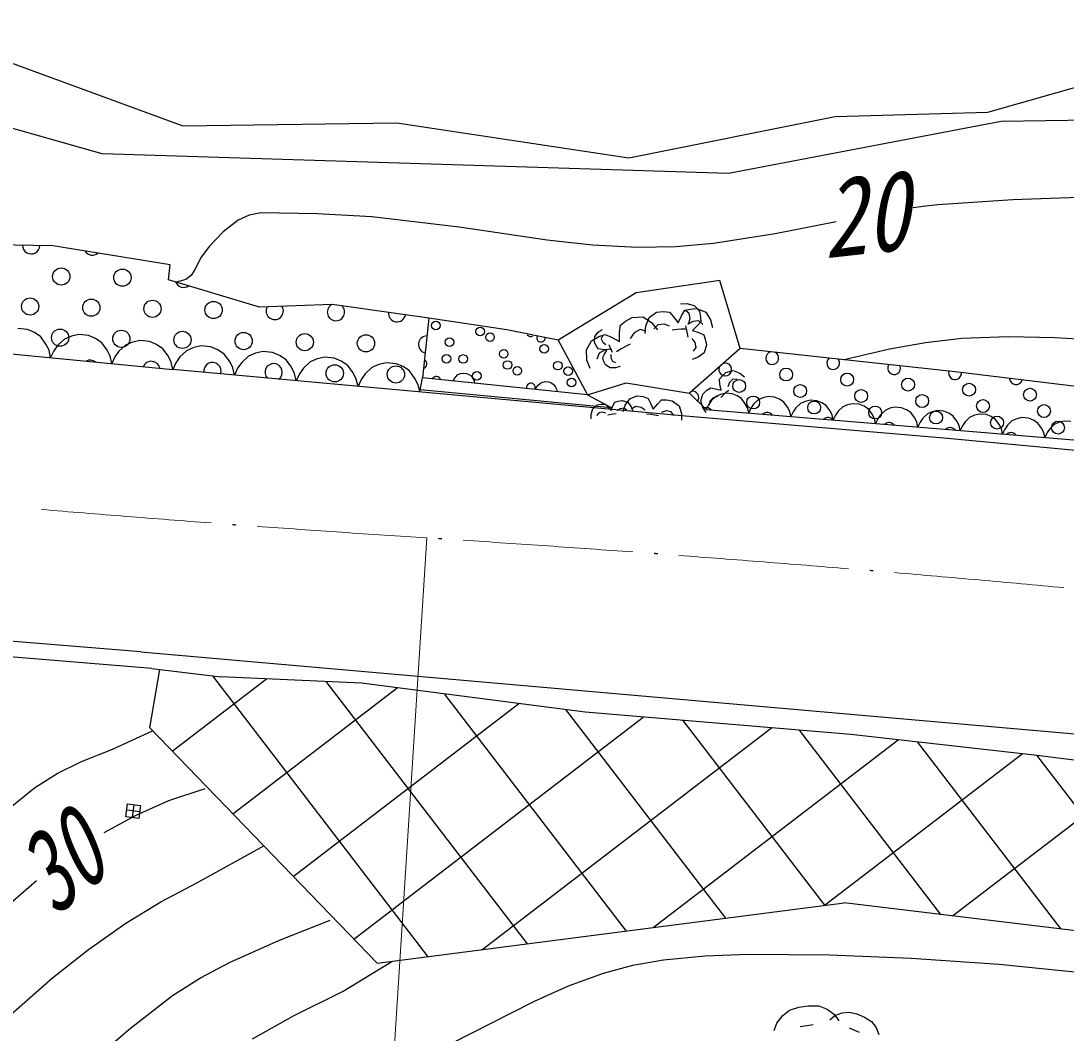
# Model space of a CAD drawing. Units: millimetres, scale not verified. Extents: x 40000 to 680000, y 20000 to 380000.
# Drawn here: x 82321 to 106486, y 280314 to 303728 of the extents above; entities that cross this region are included whole.
import ezdxf
from ezdxf.enums import TextEntityAlignment as Align

# ---------------------------------------------------------------- set-up
doc = ezdxf.new("R2010")
doc.units = ezdxf.units.MM
doc.header["$LTSCALE"] = 1000
doc.linetypes.add('CHAIN', pattern=[18.5, 12, -1.5, 3.5, -1.5])
doc.layers.add('M-BGD', color=7, linetype='Continuous', lineweight=25)
doc.layers.add('M-BMK', color=2, linetype='CHAIN', lineweight=13)
doc.styles.add('ＭＳ ゴシック', font='')
doc.styles.get('ＭＳ ゴシック').set_extended_font_data('MS Gothic')

msp = doc.modelspace()

# ---------------------------------------------------------------- linework, layer by layer
at = {"layer": 'M-BGD'}
for p, q in [((79451, 303728), (86063, 301302)), ((84201, 300652), (77424, 302571)), ((104679, 301620), (107556, 302436)), ((101145, 301514), (104679, 301620)), ((86063, 301302), (91009, 301370)), ((91009, 301370), (96373, 300561)), ((96373, 300561), (101145, 301514)), ((104986, 301402), (98684, 300196)), ((108564, 301448), (104986, 301402)), ((98684, 300196), (84201, 300652)), ((106989, 299650), (105253, 299592)), ((103240, 299440), (102952, 299404)), ((103518, 299475), (103240, 299440)), ((105253, 299592), (103518, 299475)), ((87601, 299231), (87343, 299117)), ((87870, 299285), (87601, 299231)), ((89173, 299268), (87870, 299285)), ((90435, 299193), (89173, 299268)), ((92453, 298956), (90435, 299193)), ((87343, 299117), (86997, 298845)), ((94488, 298655), (92453, 298956)), ((101173, 299081), (99760, 298801)), ((86997, 298845), (86681, 298519)), ((99760, 298801), (98336, 298581)), ((76826, 298673), (83010, 298529)), ((85770, 298086), (83010, 298529)), ((86681, 298519), (86489, 298266)), ((95534, 298539), (94488, 298655)), ((96579, 298484), (95534, 298539)), ((97463, 298502), (96579, 298484)), ((98336, 298581), (97463, 298502)), ((86489, 298266), (86342, 297974)), ((85731, 297741), (85770, 298086)), ((86342, 297974), (86260, 297841)), ((87836, 297107), (85731, 297741)), ((86026, 297713), (85913, 297686)), ((86131, 297749), (86026, 297713)), ((86260, 297841), (86131, 297749)), ((98482, 297726), (96549, 297441)), ((98952, 296153), (98482, 297726)), ((96549, 297441), (94740, 296345)), ((89517, 297167), (87836, 297107)), ((91755, 296852), (89517, 297167)), ((96845, 296864), (97013, 296988)), ((97013, 296988), (97180, 297004)), ((97180, 297004), (97314, 296989)), ((97314, 296989), (97410, 296884)), ((97569, 297186), (97719, 297193)), ((97596, 296905), (97674, 297034)), ((97674, 297034), (97796, 297061)), ((97768, 296960), (97683, 297027)), ((97719, 297193), (97887, 297147)), ((97796, 297061), (97951, 297075)), ((97887, 297147), (98009, 297017)), ((97951, 297075), (98158, 296992)), ((98009, 297017), (98037, 296878)), ((98158, 296992), (98265, 296810)), ((91755, 296852), (91607, 295469)), ((93552, 296580), (91755, 296852)), ((96183, 296693), (96298, 296781)), ((96298, 296781), (96454, 296870)), ((96454, 296870), (96711, 296884)), ((96711, 296884), (96910, 296744)), ((96768, 296673), (96845, 296864)), ((96910, 296744), (97039, 296585)), ((97410, 296884), (97517, 296742)), ((97517, 296742), (97596, 296905)), ((97854, 296777), (97735, 296707)), ((97764, 296734), (97792, 296841)), ((97792, 296841), (97768, 296960)), ((97993, 296789), (97854, 296777)), ((98038, 296764), (97959, 296673)), ((98087, 296708), (97993, 296789)), ((98037, 296878), (98038, 296764)), ((98265, 296810), (98308, 296639)), ((76533, 296575), (85832, 295663)), ((82471, 296591), (82252, 296613)), ((82632, 296522), (82471, 296591)), ((82778, 296422), (82632, 296522)), ((94740, 296345), (93552, 296580)), ((95588, 296426), (95669, 296526)), ((95669, 296526), (95758, 296588)), ((96159, 296312), (96163, 296521)), ((96163, 296521), (96183, 296693)), ((96496, 296511), (96405, 296380)), ((96636, 296591), (96496, 296511)), ((96773, 296551), (96636, 296591)), ((96757, 296496), (96768, 296673)), ((97048, 296698), (96958, 296608)), ((97191, 296712), (97048, 296698)), ((97313, 296664), (97191, 296712)), ((97503, 296592), (97376, 296576)), ((97585, 296599), (97503, 296592)), ((97690, 296601), (97585, 296599)), ((97721, 296567), (97696, 296673)), ((97735, 296499), (97721, 296567)), ((97959, 296673), (97849, 296569)), ((97849, 296569), (97994, 296519)), ((97994, 296519), (98110, 296465)), ((82901, 296253), (82778, 296422)), ((83329, 296368), (83176, 296227)), ((83492, 296438), (83329, 296368)), ((83663, 296474), (83492, 296438)), ((83882, 296453), (83663, 296474)), ((84043, 296384), (83882, 296453)), ((84190, 296284), (84043, 296384)), ((84312, 296115), (84190, 296284)), ((84904, 296299), (84740, 296230)), ((85075, 296336), (84904, 296299)), ((85294, 296315), (85075, 296336)), ((85454, 296245), (85294, 296315)), ((94740, 296345), (95422, 295075)), ((95396, 296116), (95512, 296328)), ((95512, 296328), (95680, 296424)), ((95586, 296290), (95588, 296426)), ((95627, 296205), (95586, 296290)), ((95680, 296424), (95828, 296473)), ((95766, 296446), (95739, 296376)), ((95739, 296376), (95777, 296299)), ((95777, 296299), (95842, 296246)), ((95828, 296473), (95978, 296410)), ((95978, 296410), (96159, 296312)), ((97747, 296410), (97735, 296499)), ((97910, 296289), (97840, 296382)), ((97934, 296173), (97910, 296289)), ((98110, 296465), (98144, 296364)), ((98144, 296364), (98171, 296235)), ((103234, 296285), (102402, 296132)), ((104075, 296378), (103234, 296285)), ((105152, 296419), (104075, 296378)), ((106222, 296399), (105152, 296419)), ((107708, 296308), (106222, 296399)), ((82972, 296108), (82901, 296253)), ((83009, 295940), (82972, 296108)), ((83081, 296097), (83009, 295940)), ((83176, 296227), (83081, 296097)), ((84383, 295969), (84312, 296115)), ((84587, 296088), (84493, 295959)), ((84740, 296230), (84587, 296088)), ((85601, 296146), (85454, 296245)), ((85724, 295977), (85601, 296146)), ((86152, 296098), (85999, 295954)), ((86317, 296170), (86152, 296098)), ((86490, 296208), (86317, 296170)), ((86711, 296188), (86490, 296208)), ((86874, 296119), (86711, 296188)), ((87023, 296019), (86874, 296119)), ((87148, 295850), (87023, 296019)), ((87745, 296040), (87580, 295969)), ((87917, 296078), (87745, 296040)), ((88138, 296058), (87917, 296078)), ((88301, 295989), (88138, 296058)), ((95408, 295879), (95396, 296116)), ((95669, 296140), (95627, 296205)), ((95688, 296040), (95638, 295902)), ((95759, 296124), (95669, 296140)), ((95832, 296123), (95688, 296040)), ((95869, 296114), (95759, 296124)), ((95772, 295945), (95811, 296022)), ((95811, 296022), (95869, 296114)), ((95983, 296132), (95832, 296123)), ((95912, 296243), (95936, 296183)), ((95936, 296183), (95958, 296138)), ((95958, 296138), (95994, 296069)), ((96217, 296148), (96091, 296070)), ((96299, 296195), (96217, 296148)), ((96408, 296248), (96299, 296195)), ((98952, 296153), (97777, 295118)), ((97875, 296086), (97934, 296173)), ((98121, 296053), (97978, 295946)), ((98171, 296235), (98121, 296053)), ((103920, 295607), (98952, 296153)), ((102402, 296132), (101876, 296014)), ((84420, 295802), (84383, 295969)), ((84493, 295959), (84420, 295802)), ((85795, 295831), (85724, 295977)), ((85832, 295663), (85795, 295831)), ((85904, 295822), (85832, 295663)), ((85999, 295954), (85904, 295822)), ((87221, 295703), (87148, 295850)), ((87426, 295824), (87331, 295693)), ((87580, 295969), (87426, 295824)), ((88451, 295890), (88301, 295989)), ((88575, 295720), (88451, 295890)), ((89007, 295839), (88854, 295695)), ((89172, 295910), (89007, 295839)), ((89345, 295949), (89172, 295910)), ((89566, 295928), (89345, 295949)), ((89729, 295860), (89566, 295928)), ((89878, 295760), (89729, 295860)), ((90600, 295780), (90435, 295709)), ((90772, 295819), (90600, 295780)), ((90994, 295799), (90772, 295819)), ((91156, 295730), (90994, 295799)), ((95482, 295688), (95408, 295879)), ((95792, 295865), (95772, 295945)), ((95837, 295773), (95792, 295865)), ((95958, 296014), (95957, 295935)), ((95957, 295935), (95995, 295856)), ((95995, 295856), (96066, 295824)), ((97978, 295946), (97837, 295893)), ((101876, 296014), (101351, 295890)), ((97683, 294586), (85832, 295663)), ((87259, 295534), (87221, 295703)), ((87331, 295693), (87259, 295534)), ((88648, 295573), (88575, 295720)), ((88687, 295404), (88648, 295573)), ((88759, 295563), (88687, 295404)), ((88854, 295695), (88759, 295563)), ((90003, 295590), (89878, 295760)), ((90076, 295443), (90003, 295590)), ((90281, 295565), (90187, 295433)), ((90435, 295709), (90281, 295565)), ((91306, 295630), (91156, 295730)), ((91431, 295460), (91306, 295630)), ((92373, 295497), (92426, 295547)), ((92426, 295547), (92484, 295571)), ((92484, 295571), (92544, 295582)), ((92544, 295582), (92621, 295574)), ((92621, 295574), (92678, 295551)), ((92678, 295551), (92729, 295515)), ((95945, 295704), (95837, 295773)), ((96070, 295702), (95945, 295704)), ((96173, 295734), (96070, 295702)), ((98533, 295513), (98622, 295595)), ((98622, 295595), (98788, 295643)), ((98788, 295643), (98940, 295582)), ((98940, 295582), (99048, 295497)), ((111447, 294705), (103920, 295607)), ((90115, 295274), (90076, 295443)), ((90187, 295433), (90115, 295274)), ((91504, 295313), (91431, 295460)), ((91542, 295144), (91504, 295313)), ((91542, 295144), (91607, 295469)), ((95422, 295075), (91607, 295469)), ((92312, 295396), (92338, 295452)), ((92338, 295452), (92373, 295497)), ((92729, 295515), (92772, 295456)), ((92772, 295456), (92797, 295404)), ((92797, 295404), (92810, 295345)), ((94245, 295255), (94280, 295300)), ((94280, 295300), (94333, 295350)), ((94333, 295350), (94391, 295374)), ((94391, 295374), (94451, 295385)), ((94451, 295385), (94528, 295377)), ((94528, 295377), (94585, 295354)), ((94585, 295354), (94636, 295318)), ((94636, 295318), (94679, 295259)), ((95422, 295075), (96318, 295353)), ((96318, 295353), (97777, 295118)), ((98471, 295438), (98533, 295513)), ((98484, 295322), (98471, 295438)), ((98513, 295185), (98484, 295322)), ((98703, 295366), (98663, 295267)), ((98783, 295440), (98703, 295366)), ((98879, 295435), (98783, 295440)), ((91553, 295199), (95971, 294786)), ((94219, 295199), (94245, 295255)), ((94679, 295259), (94704, 295207)), ((94704, 295207), (94717, 295148)), ((95422, 295075), (95971, 294786)), ((96396, 294987), (96565, 295058)), ((96565, 295058), (96710, 295037)), ((97777, 295118), (98168, 294739)), ((98043, 294940), (98087, 295097)), ((98087, 295097), (98182, 295186)), ((98182, 295186), (98271, 295240)), ((98271, 295240), (98380, 295221)), ((98380, 295221), (98513, 295185)), ((98498, 295089), (98385, 295039)), ((98616, 295116), (98498, 295089)), ((98576, 295086), (98505, 295016)), ((98622, 295129), (98576, 295086)), ((98767, 295104), (98616, 295116)), ((98686, 295181), (98622, 295129)), ((98879, 295057), (98767, 295104)), ((98982, 294990), (98879, 295057)), ((95543, 294757), (95641, 294844)), ((95641, 294844), (95745, 294863)), ((95745, 294863), (95829, 294860)), ((95829, 294860), (95895, 294800)), ((95969, 294717), (96010, 294824)), ((96010, 294824), (96051, 294908)), ((96051, 294908), (96126, 294931)), ((96126, 294931), (96222, 294949)), ((96222, 294949), (96356, 294909)), ((96246, 294692), (96292, 294840)), ((96292, 294840), (96396, 294987)), ((96356, 294909), (96433, 294801)), ((96710, 295037), (96821, 294997)), ((96821, 294997), (96881, 294888)), ((96881, 294888), (96942, 294745)), ((96942, 294745), (97043, 294868)), ((97043, 294868), (97135, 294961)), ((97135, 294961), (97245, 294959)), ((97245, 294959), (97380, 294939)), ((97380, 294939), (97539, 294827)), ((97539, 294827), (97592, 294650)), ((98086, 294787), (98043, 294940)), ((98217, 294849), (98168, 294739)), ((98281, 294939), (98217, 294849)), ((98246, 294935), (98234, 294838)), ((98327, 295012), (98246, 294935)), ((98385, 295039), (98281, 294939)), ((98425, 295040), (98327, 295012)), ((99069, 294874), (98982, 294990)), ((99119, 294774), (99069, 294874)), ((99259, 294859), (99195, 294768)), ((99364, 294959), (99259, 294859)), ((99476, 295008), (99364, 294959)), ((99594, 295036), (99476, 295008)), ((99746, 295023), (99594, 295036)), ((99858, 294977), (99746, 295023)), ((99960, 294909), (99858, 294977)), ((100047, 294794), (99960, 294909)), ((100342, 294878), (100238, 294778)), ((100455, 294928), (100342, 294878)), ((100573, 294955), (100455, 294928)), ((100724, 294943), (100573, 294955)), ((100836, 294896), (100724, 294943)), ((100939, 294829), (100836, 294896)), ((101026, 294713), (100939, 294829)), ((101433, 294847), (101321, 294797)), ((101551, 294874), (101433, 294847)), ((101703, 294862), (101551, 294874)), ((101815, 294816), (101703, 294862)), ((101917, 294748), (101815, 294816)), ((95506, 294634), (95543, 294757)), ((95509, 294522), (95506, 294634)), ((95679, 294665), (95628, 294604)), ((95768, 294681), (95679, 294665)), ((95846, 294658), (95768, 294681)), ((95969, 294623), (95890, 294606)), ((95895, 294800), (95969, 294717)), ((96019, 294632), (95969, 294623)), ((96085, 294639), (96019, 294632)), ((96178, 294757), (96107, 294707)), ((96264, 294773), (96178, 294757)), ((96327, 294727), (96264, 294773)), ((96433, 294801), (96469, 294696)), ((96535, 294805), (96440, 294746)), ((96659, 294787), (96535, 294805)), ((96753, 294721), (96659, 294787)), ((96900, 294621), (96788, 294634)), ((96971, 294610), (96900, 294621)), ((97061, 294590), (96971, 294610)), ((97236, 294706), (97120, 294671)), ((97357, 294688), (97236, 294706)), ((97420, 294600), (97357, 294688)), ((97592, 294650), (97593, 294495)), ((103659, 294074), (97683, 294586)), ((98164, 294673), (98086, 294787)), ((98168, 294739), (113824, 293450)), ((99147, 294659), (99119, 294774)), ((99195, 294768), (99147, 294659)), ((100098, 294694), (100047, 294794)), ((100125, 294578), (100098, 294694)), ((100174, 294687), (100125, 294578)), ((100238, 294778), (100174, 294687)), ((101076, 294613), (101026, 294713)), ((101104, 294498), (101076, 294613)), ((101152, 294607), (101104, 294498)), ((101216, 294698), (101152, 294607)), ((101321, 294797), (101216, 294698)), ((102004, 294633), (101917, 294748)), ((102055, 294533), (102004, 294633)), ((102195, 294617), (102131, 294526)), ((102299, 294717), (102195, 294617)), ((102412, 294767), (102299, 294717)), ((102530, 294794), (102412, 294767)), ((102681, 294781), (102530, 294794)), ((102793, 294735), (102681, 294781)), ((102896, 294668), (102793, 294735)), ((102982, 294552), (102896, 294668)), ((103278, 294636), (103173, 294537)), ((103390, 294686), (103278, 294636)), ((103508, 294713), (103390, 294686)), ((103660, 294701), (103508, 294713)), ((103772, 294655), (103660, 294701)), ((103874, 294587), (103772, 294655)), ((103961, 294472), (103874, 294587)), ((104368, 294606), (104256, 294556)), ((104486, 294633), (104368, 294606)), ((104638, 294620), (104486, 294633)), ((104750, 294574), (104638, 294620)), ((104853, 294507), (104750, 294574)), ((102082, 294417), (102055, 294533)), ((102131, 294526), (102082, 294417)), ((103033, 294452), (102982, 294552)), ((103061, 294336), (103033, 294452)), ((103109, 294446), (103061, 294336)), ((103173, 294537), (103109, 294446)), ((104012, 294371), (103961, 294472)), ((104039, 294256), (104012, 294371)), ((104088, 294365), (104039, 294256)), ((104152, 294456), (104088, 294365)), ((104256, 294556), (104152, 294456)), ((104939, 294391), (104853, 294507)), ((104990, 294291), (104939, 294391)), ((105130, 294375), (105066, 294285)), ((105235, 294475), (105130, 294375)), ((105347, 294525), (105235, 294475)), ((105465, 294552), (105347, 294525)), ((105617, 294540), (105465, 294552)), ((105729, 294494), (105617, 294540)), ((105831, 294426), (105729, 294494)), ((105918, 294311), (105831, 294426)), ((106213, 294395), (106109, 294295)), ((106325, 294445), (106213, 294395)), ((106443, 294472), (106325, 294445)), ((106595, 294459), (106443, 294472)), ((105018, 294175), (104990, 294291)), ((105066, 294285), (105018, 294175)), ((105969, 294210), (105918, 294311)), ((105996, 294095), (105969, 294210)), ((106045, 294204), (105996, 294095)), ((106109, 294295), (106045, 294204)), ((118583, 292684), (103659, 294074)), ((85090, 289137), (80910, 289474)), ((85346, 288750), (80952, 289112)), ((85090, 289137), (109288, 287006)), ((85301, 287376), (85531, 288727)), ((85346, 288750), (86944, 288552)), ((86752, 288576), (91732, 282081)), ((90199, 288410), (86944, 288552)), ((85822, 286836), (88000, 288506)), ((87220, 285388), (91022, 288303)), ((89372, 288446), (94024, 282378)), ((95363, 287737), (90199, 288410)), ((92110, 288161), (96316, 282676)), ((88618, 283939), (93832, 287937)), ((90016, 282491), (96711, 287624)), ((94910, 287796), (98608, 282973)), ((101512, 287222), (95363, 287737)), ((90559, 281929), (85301, 287376)), ((92980, 282243), (99674, 287376)), ((97621, 287548), (100900, 283271)), ((100314, 287323), (103584, 283058)), ((84423, 286873), (85365, 287310)), ((96936, 282756), (102601, 287100)), ((105817, 286739), (101512, 287222)), ((83720, 286594), (84423, 286873)), ((103043, 287050), (106364, 282719)), ((100893, 283270), (105468, 286778)), ((105801, 286741), (109144, 282381)), ((110811, 286101), (105817, 286739)), ((83162, 286319), (83720, 286594)), ((103859, 283024), (108292, 286423)), ((82633, 285990), (83162, 286319)), ((81175, 284801), (82633, 285990)), ((85743, 285693), (86584, 285975)), ((84982, 285352), (85743, 285693)), ((84750, 285319), (84789, 285617)), ((85067, 285430), (84770, 285468)), ((84789, 285617), (85086, 285578)), ((84899, 285300), (84938, 285598)), ((85086, 285578), (85048, 285281)), ((84244, 284956), (84982, 285352)), ((85048, 285281), (84750, 285319)), ((86401, 283799), (87936, 284646)), ((81974, 283231), (82684, 283846)), ((85555, 283352), (86401, 283799)), ((84747, 282858), (85555, 283352)), ((90559, 281929), (101353, 283330)), ((125094, 280437), (101353, 283330)), ((83880, 282249), (84747, 282858)), ((88298, 282468), (89471, 282924)), ((83055, 281595), (83880, 282249)), ((87157, 281959), (88298, 282468)), ((96470, 281884), (97176, 282008)), ((97176, 282008), (98143, 282103)), ((98143, 282103), (99131, 282139)), ((99131, 282139), (101021, 282123)), ((101021, 282123), (102905, 282048)), ((102905, 282048), (104942, 281906)), ((86470, 281593), (87157, 281959)), ((89768, 281284), (90899, 281973)), ((95790, 281704), (96470, 281884)), ((104942, 281906), (106987, 281703)), ((82090, 280745), (83055, 281595)), ((85824, 281182), (86470, 281593)), ((94978, 281407), (95790, 281704)), ((88620, 280715), (89768, 281284)), ((94192, 281056), (94978, 281407)), ((84819, 280397), (85824, 281182)), ((92238, 280062), (94192, 281056)), ((99937, 280725), (100090, 280846)), ((100090, 280846), (100305, 280916)), ((100305, 280916), (100529, 280949)), ((100529, 280949), (100770, 280947)), ((100770, 280947), (100964, 280872)), ((100964, 280872), (101128, 280744)), ((101311, 280783), (101471, 280802)), ((101471, 280802), (101651, 280759)), ((87678, 280185), (88620, 280715)), ((99795, 280547), (99937, 280725)), ((101024, 280622), (101136, 280719)), ((101128, 280744), (101234, 280595)), ((101136, 280719), (101311, 280783)), ((101651, 280759), (101822, 280687)), ((101822, 280687), (101989, 280582)), ((101989, 280582), (102093, 280446)), ((83846, 279560), (84819, 280397)), ((99740, 280375), (99795, 280547)), ((100636, 280507), (100338, 280463)), ((101708, 280331), (101480, 280428)), ((102093, 280446), (102153, 280286))]:
    msp.add_line(p, q, dxfattribs=at)
for centre, radius in [((83254, 297815), 199), ((84668, 297789), 199), ((82534, 297121), 199), ((83948, 297095), 199), ((85362, 297069), 199), ((86776, 297042), 199), ((91916, 296684), 99.5), ((83228, 296401), 199), ((84642, 296375), 199), ((86056, 296349), 199), ((87470, 296322), 199), ((92938, 296545), 99.5), ((93167, 296412), 99.5), ((88884, 296296), 199), ((90298, 296270), 199), ((92231, 296296), 99.5), ((93483, 296024), 99.5), ((94419, 296141), 99.5), ((92162, 295914), 99.5), ((92547, 295908), 99.5), ((93569, 295769), 99.5), ((94734, 295753), 99.5), ((89577, 295576), 199), ((90991, 295550), 199), ((92862, 295520), 99.5), ((93798, 295636), 99.5), ((94976, 295624), 99.5), ((100014, 295548), 149), ((101424, 295431), 149), ((95050, 295365), 99.5), ((98928, 295282), 149), ((100338, 295166), 149), ((102833, 295316), 149), ((104243, 295199), 149), ((101747, 295050), 149), ((103157, 294934), 149), ((105652, 295083), 149), ((99252, 294901), 149), ((100661, 294785), 149), ((102071, 294669), 149), ((104566, 294818), 149), ((105976, 294702), 149), ((103480, 294553), 149), ((104890, 294437), 149), ((106299, 294321), 149)]:
    msp.add_circle(centre, radius, dxfattribs=at)
for centre, radius, start, end in [((82560, 298535), 199, 177.3942, 359.9348), ((83974, 298509), 199, 212.8577, 308.8727), ((86082, 297763), 199, 201.0488, 305.437), ((88190, 297016), 199, 150.7545, 33.3276), ((89604, 296990), 199, 117.2894, 47.0761), ((91018, 296964), 199, 174.2824, 349.6812), ((91712, 296243), 199, 92.0819, 253.6896), ((94104, 296529), 99.5, 219.3895, 301.3311), ((94345, 296400), 99.5, 155.8449, 1.7988), ((99691, 295929), 149, 101.3901, 66.0715), ((83922, 295681), 199, 52.2769, 116.5263), ((85336, 295655), 199, 10.9768, 157.8265), ((86749, 295628), 199, 340.6973, 188.9162), ((88163, 295602), 199, 305.7561, 223.8574), ((91610, 295791), 99.5, 282.2472, 65.5321), ((98605, 295664), 149, 153.6264, 109.1102), ((101101, 295813), 149, 129.7512, 37.7105), ((102510, 295697), 149, 147.8865, 19.5752), ((103919, 295581), 149, 163.5093, 3.3736), ((91926, 295403), 99.5, 13.3612, 154.8471), ((94113, 295248), 99.5, 331.7281, 196.4802), ((105329, 295465), 149, 183.2633, 343.058), ((97842, 295017), 149, 326.3775, 94.4848), ((98166, 294635), 149, 39.1237, 105.232), ((99575, 294520), 149, 39.1332, 131.4562), ((100985, 294403), 149, 39.1425, 131.4468), ((102394, 294287), 149, 39.152, 131.4374), ((103803, 294171), 149, 39.1614, 131.428), ((105213, 294055), 149, 39.1708, 131.4185), ((120387, 740854), 450000, 265.77187, 265.7823), ((58572, -227174), 520000, 86.30817, 86.3172), ((58572, -227174), 520000, 85.75723, 85.76627), ((58572, -227174), 520000, 85.20633, 85.21536)]:
    msp.add_arc(centre, radius, start, end, dxfattribs=at)
at = {"layer": 'M-BMK'}
msp.add_line((91708, 291769), (89471, 256734), dxfattribs=at)
for centre, radius, start, end in [((120387, 740854), 450000, 265.2083, 265.70924), ((120387, 740854), 450000, 265.84492, 266.34587), ((58572, -227174), 520000, 85.82047, 86.25397), ((58572, -227174), 520000, 85.26953, 85.70306), ((58572, -227174), 520000, 84.71863, 85.15213)]:
    msp.add_arc(centre, radius, start, end, dxfattribs=at)

# ---------------------------------------------------------------- texts
at = {"layer": 'M-BGD', "style": 'ＭＳ ゴシック', "oblique": 15}
for s, rotation, width, p in [('20', 6.4, 0.8, (100976, 297688)), ('30', 39.3, 0.7, (83451, 282559))]:
    msp.add_text(s, height=1833, rotation=rotation, dxfattribs=dict(at, width=width)).set_placement(p, align=Align.BOTTOM_LEFT)

doc.saveas('drawing.dxf')
